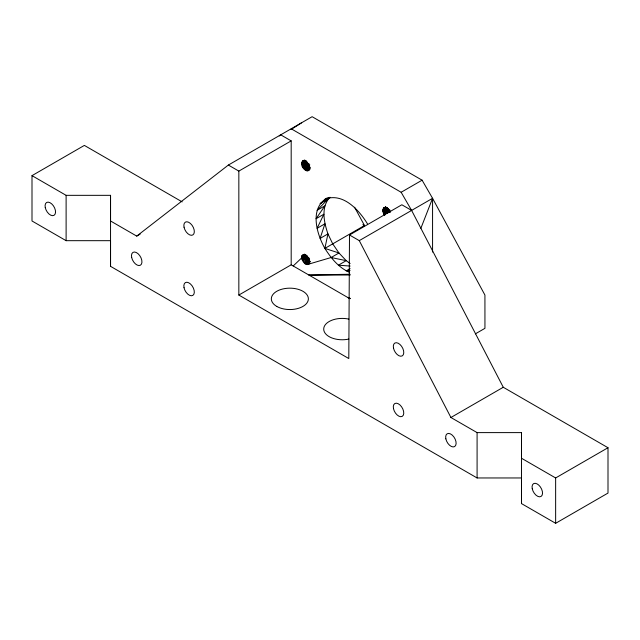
<?xml version="1.0" encoding="UTF-8"?>
<svg xmlns="http://www.w3.org/2000/svg" width="640" height="640" viewBox="0 0 640 640"><rect width="100%" height="100%" fill="white"/><g stroke="black" fill="none" stroke-linecap="round" stroke-linejoin="round"><path stroke-width="0.96" d="M182.168 201.872L84.36 145.408L32 175.64L32 220.984L66.112 240.68L110.544 240.68L110.544 266.336L477.088 477.96L521.52 477.96L521.52 503.608L555.64 523.304L608 493.072L608 447.728L503.272 387.264L411.616 210.416L401.144 192.272L291.184 128.784M66.112 240.68L66.112 195.336L32 175.64M110.544 266.336L110.544 195.336L66.112 195.336M477.088 477.96L477.088 432.608L450.912 417.496L359.272 240.632L349.496 234.992L348.8 358.544L238.84 295.056L238.84 171.104L291.184 140.88L291.192 264.824L238.84 295.056M521.52 503.608L521.52 432.608L477.088 432.608M555.64 523.304L555.64 477.96L608 447.728M349.632 272.352C338.76 267.808 331.024 258.112 324.872 248.4L327.944 233.904C324.024 222.432 320.648 206.928 329.992 197.24M420.88 228.28L432.568 198.32L422.096 180.184L312.128 116.696L228.36 165.056L136.728 236.104L110.544 220.984L110.544 195.336M291.192 264.824L293.184 265.968L301.688 257.904L305.616 255.04M302.808 161.008C299.656 164.336 303.904 171.704 308.36 170.632C311.512 167.304 307.264 159.944 302.808 161.008L304.376 160.104M327.232 197.872C309.216 208.312 316.608 233.736 324.872 248.4L338.968 252.992L346.224 260.656L350.12 263.504M385.544 206.96C381.536 208.096 382.68 213.104 384.784 215.472M309.744 164.752L302.808 167.424L307.864 163.344M390.04 211.944L383.968 214.288L389.752 209.616M328.776 197.504L320.088 203.672L327.944 199.136L317.08 210.32L324.936 205.784L316.056 218.728L323.912 214.192L317.08 228.32L324.936 223.784L320.088 238.44L327.944 233.904L332.728 243.872L338.968 252.992L331.112 257.528L307.104 264.6L305.088 263.752L302.48 260.52L307.616 256.424M307.408 162.024L302.184 166.128L307.68 162.952M388.568 208.888L383.344 212.984L388.848 209.808M279.24 135.976L280.712 134.832L291.184 140.88M306.512 255.704L301.96 259.2L302.48 260.52L308.488 258.224M306.424 161.336L301.792 164.808L306.504 162.088M387.584 208.192L382.952 211.664L388.448 208.488M305.648 160.736L301.656 163.552L306.368 160.832M386.816 207.6L382.816 210.416L387.536 207.696M304.936 254.504L301.688 256.72L301.96 259.2L307.456 256.024M305.088 160.296L301.792 162.456L304.928 160.64M385.424 207.696L382.952 209.32L386.096 207.504M290.944 129.592L301.656 122.744M304.456 254.144L301.952 255.72L301.688 256.72L305.616 254.448M303.88 160.568L302.184 161.592L304.536 160.232M385.888 206.912L383.344 208.448L385.704 207.088M136.728 236.104L140.16 234.12M302.808 167.424L309.088 163.8M309.12 165.44L303.616 168.616L309.784 166.144M309.28 166.896L304.568 169.616L309.888 167.336M310.296 167.632L305.584 170.36L310.016 168.304M309.744 168.976L306.6 170.792L310.12 169.016M309.12 169.976L307.544 170.88L309.28 169.928M401.144 192.272L422.096 180.184M304.304 254.36L301.952 255.72C305.912 251.4 312.496 261.664 307.984 264.512L309.56 263.608M301.688 257.904L306.408 255.184M302.48 260.52L307.976 257.344M324.872 248.4L364.496 225.528L354.584 207.224M383.968 214.288L390.256 210.656M309.488 258.152L303.208 261.776L309.328 259.376M349.496 234.992L401.84 204.768L411.616 210.416M309.592 259.704L304.096 262.88L309.4 260.68M309.8 261.032L305.088 263.752L310.416 261.384M310.04 262.072L306.112 264.336L309.648 262.632M309.456 263.24L307.104 264.6L309.72 263.216M359.272 240.632L432.568 198.32L484.928 295.064L484.944 328.328L475.36 333.856M350.096 268.608L346.168 270.88L350.08 270.576M450.912 417.496L503.272 387.264M324.872 199.232C342.896 192.216 358.936 209.912 367.456 223.816M383.968 207.872C386.856 206.896 389.168 210.048 390.152 212.376M308.776 274.96L350.032 274.256M309.248 275.232L350.224 274.976M350.112 266.056L338.376 265.192L346.224 260.656L331.112 257.528M362.88 224.6L364.496 225.528M228.36 165.056L238.84 171.104M293.184 265.968L349.912 298.72M555.64 477.96L521.52 458.264L521.52 432.608M432.568 198.32L432.568 252.064M348.848 339.064A18.512 10.688 0 0 1 323.704 329.088A18.512 10.688 0 0 1 348.848 319.112M350.08 298.376L348.2 297.736L350.088 298.384M532.24 488.704A7.408 4.272 60 0 0 541 496.472A7.408 4.272 60 0 0 538.656 485A7.408 4.272 60 0 0 532.24 488.704M45.256 207.552A7.408 4.272 60 0 0 54.016 215.32A7.408 4.272 60 0 0 51.672 203.848A7.408 4.272 60 0 0 45.256 207.552M445.84 438.824A7.408 4.272 60 0 0 454.6 446.592A7.408 4.272 60 0 0 452.248 435.12A7.408 4.272 60 0 0 445.84 438.824M393.48 408.592A7.408 4.272 60 0 0 402.24 416.36A7.408 4.272 60 0 0 399.888 404.888A7.408 4.272 60 0 0 393.48 408.592M184.024 287.664A7.408 4.272 60 0 0 192.784 295.432A7.408 4.272 60 0 0 190.44 283.96A7.408 4.272 60 0 0 184.024 287.664M131.656 257.432A7.408 4.272 60 0 0 140.424 265.2A7.408 4.272 60 0 0 138.072 253.728A7.408 4.272 60 0 0 131.656 257.432M393.488 348.12A7.408 4.272 60 0 0 402.248 355.888A7.408 4.272 60 0 0 399.904 344.416A7.408 4.272 60 0 0 393.488 348.12M184.032 227.192A7.408 4.272 60 0 0 192.8 234.96A7.408 4.272 60 0 0 190.448 223.488A7.408 4.272 60 0 0 184.032 227.192M276.76 306.416A18.512 10.688 0 0 0 307.736 301.624A18.512 10.688 0 0 0 285.064 288.528A18.512 10.688 0 0 0 276.76 306.416"/></g></svg>
